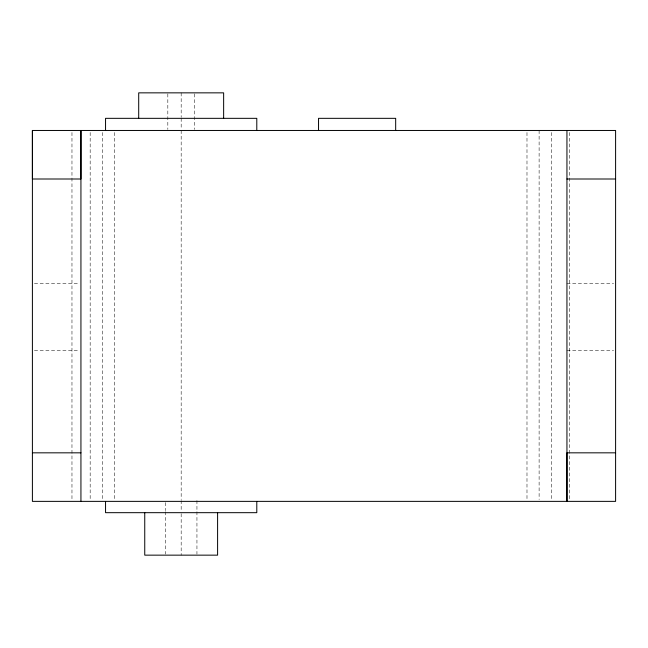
<?xml version="1.0" encoding="UTF-8"?>
<svg xmlns="http://www.w3.org/2000/svg" width="648" height="648" viewBox="0 0 648 648"><rect width="100%" height="100%" fill="white"/><g stroke="black" fill="none" stroke-linecap="round" stroke-linejoin="round"><path stroke-width="0.49" stroke-dasharray="3.24 2.43" d="M34.425 283.265L78.91 283.265M566.943 283.265L613.615 283.265M34.425 350.528L78.91 350.528M566.943 350.528L613.615 350.528M569.446 132.492L569.446 176.977M569.446 177.989L569.446 499.535M551.245 132.492L551.245 500.548M539.112 130.467L539.112 499.535M526.986 132.492L526.986 500.548M196.943 500.548L196.943 510.656M196.943 511.669L196.943 554.137M194.522 93.847L194.522 129.478M181.173 92.85L181.173 117.353M181.173 118.333L181.173 129.454M181.173 130.467L181.173 499.535M181.173 500.548L181.173 510.656M181.173 513.686L181.173 555.15M167.824 93.847L167.824 129.478M165.402 502.565L165.402 510.656M165.402 511.669L165.402 554.137M114.437 132.492L114.437 500.548M102.303 132.492L102.303 499.535M90.169 132.492L90.169 500.548M71.969 132.492L71.969 176.977M71.969 177.989L71.969 499.535"/><path stroke-width="0.97" d="M32.4 130.467L32.4 501.366L615.6 501.366L615.6 130.467L32.4 130.467L32.4 179.002L80.935 179.002L80.935 130.467L80.935 501.366M566.943 179.002L615.6 179.002M32.4 452.83L80.935 452.83M615.6 452.83L566.943 452.83L566.943 501.366L566.943 130.467M395.677 130.467L395.677 118.333L318.541 118.333L318.541 130.467M256.794 130.467L256.794 118.333L105.551 118.333L105.551 130.467M256.794 501.552L256.794 512.681L105.551 512.681L105.551 501.552M223.641 118.333L223.641 92.85L138.704 92.85L138.704 118.333M217.598 512.681L217.598 555.15L144.747 555.15L144.747 512.681"/></g></svg>
